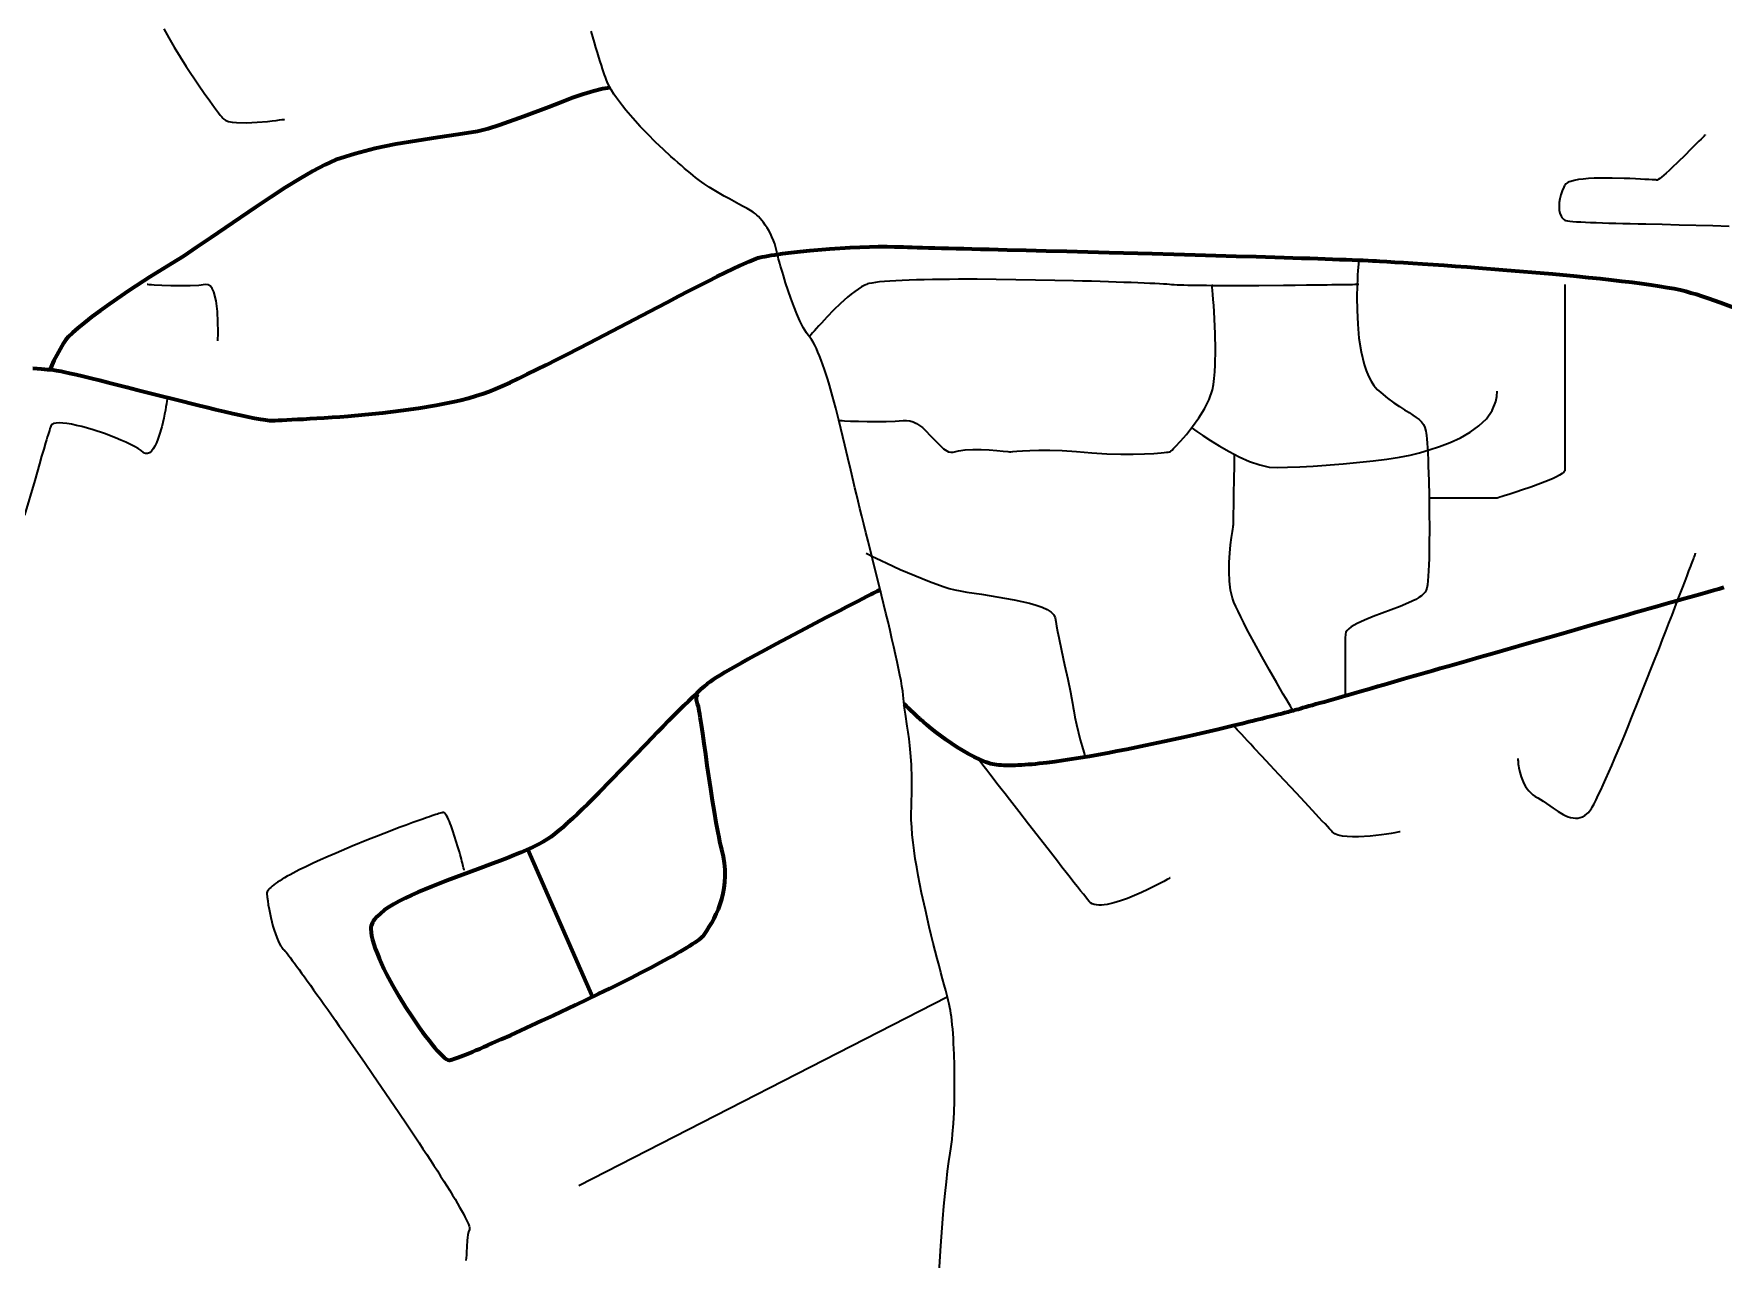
# Model space of a CAD drawing. Header units: inches. Extents: x -107 to 376, y -240 to 294.
# Drawn here: x -20.9 to 55.1, y 40.3 to 95.5 of the extents above; entities that cross this region are included whole.
import ezdxf

# ---------------------------------------------------------------- set-up
doc = ezdxf.new("R2010")
doc.units = ezdxf.units.IN
doc.header["$MEASUREMENT"] = 0
for name, color, linetype in [('Routes 2', 7, 'Continuous'), ('Routes 3', 7, 'Continuous'), ('Routes 4', 7, 'Continuous')]:
    doc.layers.add(name, color=color, linetype=linetype)

msp = doc.modelspace()

# ---------------------------------------------------------------- linework, layer by layer
at = {"layer": 'Routes 2', "color": 7, "lineweight": 106, "true_color": 0xffffff}
msp.add_lwpolyline([(-20.942, 80.44), (-20.739, 80.419), (-20.56, 80.401), (-20.405, 80.388), (-20.278, 80.379), (-20.088, 80.37), (-20.024, 80.362), (-19.949, 80.351), (-19.864, 80.336), (-19.767, 80.317), (-19.661, 80.296), (-19.545, 80.272), (-19.285, 80.214), (-18.992, 80.146), (-18.668, 80.069), (-18.316, 79.983), (-17.941, 79.89), (-17.544, 79.79), (-17.129, 79.685), (-16.7, 79.576), (-16.26, 79.464), (-15.357, 79.234), (-14.448, 79.004), (-13.558, 78.782), (-13.128, 78.677), (-12.712, 78.577), (-12.314, 78.483), (-11.936, 78.397), (-11.583, 78.318), (-11.256, 78.249), (-10.961, 78.191), (-10.698, 78.144), (-10.581, 78.125), (-10.473, 78.109), (-10.375, 78.097), (-10.288, 78.088), (-10.211, 78.083), (-10.146, 78.082), (-10.03, 78.087), (-9.887, 78.094), (-9.714, 78.102), (-9.513, 78.111), (-9.286, 78.122), (-9.035, 78.134), (-8.762, 78.148), (-8.467, 78.165), (-8.154, 78.183), (-7.824, 78.204), (-7.479, 78.227), (-7.12, 78.253), (-6.75, 78.282), (-5.981, 78.349), (-5.188, 78.429), (-4.383, 78.525), (-3.583, 78.638), (-2.8, 78.769), (-2.42, 78.841), (-2.049, 78.919), (-1.691, 79.002), (-1.346, 79.09), (-1.016, 79.184), (-0.703, 79.284), (-0.409, 79.39), (-0.126, 79.504), (0.187, 79.64), (0.532, 79.796), (0.905, 79.971), (1.305, 80.163), (1.729, 80.37), (2.173, 80.591), (2.635, 80.824), (3.112, 81.067), (3.602, 81.318), (4.101, 81.576), (6.14, 82.639), (7.146, 83.165), (7.636, 83.421), (8.113, 83.669), (8.575, 83.908), (9.019, 84.136), (9.443, 84.352), (9.843, 84.553), (10.217, 84.738), (10.561, 84.906), (10.874, 85.054), (11.018, 85.12), (11.152, 85.181), (11.278, 85.235), (11.393, 85.284), (11.499, 85.327), (11.594, 85.363), (11.679, 85.393), (11.753, 85.416), (11.872, 85.443), (11.996, 85.467), (12.133, 85.491), (12.281, 85.515), (12.44, 85.539), (12.788, 85.588), (13.169, 85.635), (13.579, 85.681), (14.01, 85.725), (14.911, 85.803), (15.822, 85.864), (16.266, 85.886), (16.693, 85.901), (17.098, 85.909), (17.473, 85.909), (17.821, 85.9), (17.933, 85.897), (18.07, 85.892), (18.23, 85.888), (18.412, 85.883), (18.617, 85.877), (18.843, 85.871), (19.088, 85.864), (19.353, 85.857), (19.637, 85.849), (19.939, 85.841), (20.257, 85.833), (20.592, 85.824), (20.941, 85.815), (21.306, 85.805), (21.684, 85.795), (22.075, 85.785), (22.478, 85.774), (22.892, 85.763), (23.751, 85.741), (24.645, 85.717), (25.567, 85.693), (26.512, 85.668), (27.472, 85.642), (29.414, 85.589), (30.382, 85.562), (31.339, 85.535), (32.28, 85.508), (33.197, 85.481), (34.084, 85.455), (34.934, 85.429), (35.343, 85.416), (35.741, 85.404), (36.127, 85.391), (36.499, 85.379), (36.857, 85.367), (37.2, 85.355), (37.528, 85.343), (37.839, 85.332), (38.133, 85.321), (38.409, 85.31), (38.666, 85.299), (38.903, 85.289), (39.12, 85.279), (39.315, 85.27), (39.488, 85.26), (39.641, 85.252), (39.966, 85.232), (40.325, 85.21), (40.715, 85.185), (41.133, 85.158), (41.577, 85.129), (42.045, 85.097), (42.533, 85.063), (43.039, 85.027), (43.56, 84.989), (44.094, 84.949), (45.19, 84.864), (47.419, 84.676), (48.51, 84.574), (49.041, 84.521), (49.558, 84.467), (50.06, 84.413), (50.542, 84.357), (51.003, 84.301), (51.44, 84.245), (51.851, 84.187), (52.232, 84.13), (52.582, 84.072), (52.897, 84.013), (53.175, 83.955), (53.413, 83.896), (53.645, 83.832), (53.891, 83.758), (54.149, 83.675), (54.417, 83.585), (54.981, 83.385), (55.57, 83.164)], dxfattribs=at)
at = {"layer": 'Routes 3', "color": 7, "lineweight": 70, "true_color": 0xffffff}
for points in [[(5.033, 93.056), (4.689, 93.005), (4.286, 92.905), (3.833, 92.765), (3.34, 92.592), (2.816, 92.396), (2.271, 92.185), (1.152, 91.752), (0.058, 91.362), (-0.456, 91.204), (-0.936, 91.082), (-1.806, 90.942), (-2.714, 90.813), (-4.611, 90.507), (-5.553, 90.315), (-6.459, 90.086), (-7.315, 89.805), (-7.795, 89.588), (-8.337, 89.299), (-8.931, 88.952), (-9.564, 88.558), (-10.226, 88.129), (-10.904, 87.676), (-12.266, 86.75), (-12.926, 86.299), (-13.556, 85.873), (-14.146, 85.482), (-14.684, 85.14), (-15.654, 84.542), (-16.604, 83.924), (-17.494, 83.312), (-17.903, 83.019), (-18.278, 82.739), (-18.616, 82.478), (-18.91, 82.238), (-19.155, 82.024), (-19.345, 81.84), (-19.473, 81.691), (-19.557, 81.564), (-19.86, 81.026), (-19.984, 80.776), (-20.081, 80.569), (-20.145, 80.428), (-20.161, 80.389), (-20.167, 80.375)], [(17.181, 70.463), (17.176, 70.461), (17.162, 70.454), (17.14, 70.442), (17.108, 70.426), (17.069, 70.406), (17.021, 70.382), (16.965, 70.354), (16.902, 70.321), (16.832, 70.286), (16.755, 70.246), (16.58, 70.157), (16.38, 70.054), (16.158, 69.94), (15.915, 69.815), (15.654, 69.68), (15.376, 69.537), (15.084, 69.386), (14.78, 69.227), (14.466, 69.064), (13.816, 68.723), (12.49, 68.02), (11.848, 67.673), (11.539, 67.505), (11.242, 67.341), (10.958, 67.183), (10.69, 67.032), (10.439, 66.888), (10.208, 66.753), (9.999, 66.628), (9.814, 66.514), (9.656, 66.412), (9.587, 66.365), (9.525, 66.322), (9.401, 66.228), (9.26, 66.112), (9.103, 65.976), (8.932, 65.82), (8.748, 65.647), (8.551, 65.458), (8.342, 65.253), (8.124, 65.035), (7.895, 64.805), (7.659, 64.564), (7.414, 64.314), (7.164, 64.056), (6.648, 63.521), (6.118, 62.971), (5.584, 62.417), (5.052, 61.869), (4.532, 61.34), (4.278, 61.086), (4.031, 60.84), (3.79, 60.605), (3.557, 60.381), (3.333, 60.17), (3.119, 59.973), (2.915, 59.791), (2.724, 59.627), (2.546, 59.481), (2.381, 59.355), (2.211, 59.239), (2.014, 59.121), (1.794, 59.003), (1.551, 58.884), (1.29, 58.764), (1.01, 58.642), (0.715, 58.52), (0.407, 58.397), (0.086, 58.273), (-0.243, 58.148), (-0.922, 57.896), (-2.304, 57.382), (-2.974, 57.12), (-3.296, 56.987), (-3.607, 56.855), (-3.905, 56.721), (-4.188, 56.587), (-4.454, 56.452), (-4.7, 56.316), (-4.926, 56.18), (-5.127, 56.043), (-5.304, 55.906), (-5.453, 55.768), (-5.572, 55.629), (-5.62, 55.559), (-5.66, 55.49), (-5.691, 55.42), (-5.714, 55.35), (-5.728, 55.28), (-5.733, 55.21), (-5.724, 55.061), (-5.699, 54.896), (-5.658, 54.717), (-5.603, 54.525), (-5.534, 54.322), (-5.452, 54.108), (-5.359, 53.885), (-5.256, 53.654), (-5.143, 53.417), (-5.021, 53.175), (-4.756, 52.681), (-4.469, 52.184), (-4.167, 51.693), (-3.859, 51.22), (-3.706, 50.993), (-3.554, 50.775), (-3.404, 50.567), (-3.258, 50.369), (-3.116, 50.184), (-2.979, 50.013), (-2.849, 49.857), (-2.727, 49.718), (-2.613, 49.596), (-2.508, 49.493), (-2.414, 49.411), (-2.332, 49.351), (-2.262, 49.313), (-2.205, 49.301), (-2.173, 49.304), (-2.127, 49.314), (-2.068, 49.331), (-1.996, 49.354), (-1.911, 49.384), (-1.814, 49.419), (-1.705, 49.46), (-1.586, 49.507), (-1.455, 49.559), (-1.314, 49.617), (-1.163, 49.679), (-1.003, 49.746), (-0.834, 49.818), (-0.656, 49.894), (-0.47, 49.974), (-0.277, 50.059), (0.131, 50.239), (0.564, 50.432), (1.019, 50.638), (1.493, 50.854), (1.98, 51.079), (2.479, 51.312), (3.495, 51.792), (4.512, 52.283), (5.011, 52.528), (5.501, 52.772), (5.976, 53.011), (6.434, 53.245), (6.871, 53.472), (7.283, 53.691), (7.479, 53.797), (7.667, 53.9), (7.847, 54), (8.018, 54.097), (8.181, 54.19), (8.335, 54.28), (8.479, 54.367), (8.612, 54.449), (8.735, 54.528), (8.847, 54.602), (8.947, 54.671), (9.036, 54.736), (9.112, 54.796), (9.175, 54.851), (9.224, 54.901), (9.26, 54.945), (9.376, 55.115), (9.49, 55.293), (9.601, 55.479), (9.707, 55.675), (9.807, 55.88), (9.899, 56.094), (9.982, 56.317), (10.054, 56.55), (10.114, 56.793), (10.16, 57.046), (10.19, 57.309), (10.203, 57.582), (10.198, 57.866), (10.172, 58.16), (10.125, 58.466), (10.054, 58.783), (10.013, 58.952), (9.971, 59.135), (9.929, 59.333), (9.887, 59.542), (9.845, 59.763), (9.803, 59.993), (9.719, 60.478), (9.637, 60.988), (9.556, 61.511), (9.402, 62.561), (9.329, 63.068), (9.261, 63.548), (9.228, 63.776), (9.197, 63.993), (9.167, 64.199), (9.138, 64.393), (9.111, 64.572), (9.085, 64.736), (9.061, 64.884), (9.039, 65.014), (9.018, 65.126), (8.999, 65.217), (8.982, 65.286), (8.966, 65.333), (8.942, 65.4), (8.925, 65.46), (8.914, 65.513), (8.909, 65.56), (8.914, 65.635), (8.932, 65.69), (8.957, 65.727), (8.982, 65.749), (9.002, 65.761), (9.01, 65.764)], [(55.13, 70.564), (54.898, 70.499), (54.656, 70.431), (54.406, 70.361), (54.147, 70.287), (53.88, 70.212), (53.604, 70.134), (53.321, 70.053), (53.031, 69.971), (52.734, 69.886), (52.43, 69.8), (52.12, 69.712), (51.804, 69.622), (51.483, 69.53), (51.156, 69.437), (50.825, 69.342), (50.489, 69.246), (49.806, 69.051), (49.11, 68.851), (48.403, 68.649), (47.688, 68.444), (46.247, 68.03), (44.81, 67.618), (44.1, 67.414), (43.4, 67.212), (42.712, 67.015), (42.373, 66.917), (42.039, 66.821), (41.709, 66.726), (41.384, 66.633), (41.064, 66.541), (40.75, 66.451), (40.442, 66.362), (40.14, 66.276), (39.845, 66.191), (39.557, 66.108), (39.276, 66.027), (39.003, 65.949), (38.739, 65.873), (38.482, 65.8), (38.235, 65.729), (37.996, 65.66), (37.767, 65.595), (37.548, 65.532), (37.34, 65.472), (37.141, 65.416), (36.954, 65.362), (36.778, 65.312), (36.614, 65.265), (36.462, 65.222), (36.322, 65.182), (36.195, 65.147), (36.081, 65.114), (35.981, 65.086), (35.894, 65.062), (35.822, 65.042), (35.764, 65.026), (35.716, 65.013), (35.662, 64.999), (35.6, 64.983), (35.532, 64.965), (35.456, 64.945), (35.374, 64.924), (35.285, 64.9), (35.189, 64.876), (35.087, 64.85), (34.979, 64.822), (34.866, 64.793), (34.746, 64.763), (34.621, 64.731), (34.49, 64.698), (34.354, 64.664), (34.214, 64.629), (34.068, 64.592), (33.917, 64.555), (33.762, 64.517), (33.439, 64.437), (33.1, 64.355), (32.745, 64.27), (32.378, 64.183), (31.998, 64.093), (31.608, 64.003), (31.208, 63.911), (30.801, 63.819), (30.387, 63.727), (29.968, 63.635), (29.119, 63.455), (28.267, 63.281), (27.843, 63.198), (27.422, 63.118), (27.005, 63.042), (26.594, 62.97), (26.191, 62.901), (25.796, 62.838), (25.411, 62.78), (25.037, 62.728), (24.676, 62.682), (24.329, 62.643), (24.162, 62.626), (23.998, 62.611), (23.839, 62.597), (23.684, 62.586), (23.533, 62.576), (23.387, 62.569), (23.247, 62.564), (23.111, 62.561), (22.98, 62.56), (22.855, 62.561), (22.736, 62.565), (22.622, 62.571), (22.514, 62.579), (22.413, 62.591), (22.317, 62.604), (22.228, 62.62), (22.146, 62.639), (22.071, 62.661), (21.934, 62.711), (21.666, 62.823), (21.4, 62.949), (21.137, 63.086), (20.879, 63.234), (20.627, 63.389), (20.381, 63.551), (20.143, 63.716), (19.914, 63.883), (19.695, 64.05), (19.488, 64.215), (19.292, 64.377), (19.11, 64.532), (19.024, 64.606), (18.942, 64.679), (18.864, 64.749), (18.79, 64.816), (18.72, 64.88), (18.655, 64.942), (18.593, 64.999), (18.537, 65.053), (18.485, 65.103), (18.438, 65.149), (18.396, 65.19), (18.36, 65.227), (18.328, 65.258), (18.302, 65.285), (18.281, 65.306), (18.267, 65.321), (18.258, 65.33), (18.255, 65.333)], [(4.242, 52.152), (1.332, 58.783)]]:
    msp.add_lwpolyline(points, dxfattribs=at)
at = {"layer": 'Routes 4', "color": 7, "lineweight": 35, "true_color": 0xffffff}
for points in [[(-15.039, 95.702), (-14.818, 95.3), (-14.572, 94.879), (-14.034, 94.015), (-13.484, 93.184), (-13.222, 92.804), (-12.98, 92.461), (-12.764, 92.163), (-12.581, 91.919), (-12.505, 91.821), (-12.44, 91.74), (-12.387, 91.677), (-12.347, 91.634), (-12.258, 91.576), (-12.128, 91.533), (-11.964, 91.503), (-11.771, 91.485), (-11.327, 91.479), (-10.848, 91.502), (-10.385, 91.541), (-10.176, 91.563), (-9.991, 91.584), (-9.835, 91.604), (-9.716, 91.62), (-9.64, 91.63), (-9.613, 91.634)], [(19.838, 39.766), (19.904, 40.955), (19.993, 42.157), (20.044, 42.739), (20.098, 43.298), (20.154, 43.824), (20.212, 44.307), (20.271, 44.739), (20.329, 45.111), (20.36, 45.308), (20.388, 45.517), (20.414, 45.736), (20.436, 45.965), (20.474, 46.447), (20.501, 46.954), (20.519, 47.478), (20.527, 48.01), (20.528, 48.542), (20.52, 49.065), (20.505, 49.571), (20.483, 50.05), (20.47, 50.278), (20.455, 50.495), (20.439, 50.702), (20.421, 50.898), (20.403, 51.08), (20.383, 51.248), (20.361, 51.401), (20.339, 51.538), (20.314, 51.666), (20.28, 51.817), (20.237, 51.997), (20.186, 52.202), (20.126, 52.432), (20.06, 52.684), (19.988, 52.957), (19.911, 53.249), (19.83, 53.558), (19.745, 53.882), (19.657, 54.221), (19.568, 54.571), (19.478, 54.932), (19.387, 55.302), (19.21, 56.06), (19.041, 56.832), (18.889, 57.604), (18.821, 57.986), (18.759, 58.362), (18.705, 58.732), (18.659, 59.093), (18.622, 59.444), (18.595, 59.783), (18.579, 60.108), (18.574, 60.418), (18.581, 60.71), (18.591, 60.987), (18.598, 61.251), (18.602, 61.502), (18.603, 61.741), (18.602, 61.968), (18.597, 62.186), (18.591, 62.393), (18.582, 62.59), (18.571, 62.779), (18.544, 63.134), (18.512, 63.461), (18.475, 63.766), (18.435, 64.054), (18.394, 64.331), (18.313, 64.869), (18.277, 65.142), (18.245, 65.423), (18.231, 65.568), (18.216, 65.724), (18.192, 65.909), (18.159, 66.123), (18.116, 66.364), (18.065, 66.63), (18.007, 66.918), (17.941, 67.228), (17.87, 67.557), (17.792, 67.903), (17.709, 68.264), (17.622, 68.638), (17.531, 69.022), (17.436, 69.416), (17.24, 70.223), (16.834, 71.857), (16.635, 72.653), (16.539, 73.038), (16.445, 73.412), (16.355, 73.774), (16.269, 74.121), (16.187, 74.45), (16.111, 74.761), (16.041, 75.051), (15.977, 75.319), (15.851, 75.853), (15.722, 76.404), (15.59, 76.965), (15.318, 78.089), (15.179, 78.639), (15.037, 79.171), (14.894, 79.678), (14.821, 79.921), (14.749, 80.155), (14.676, 80.379), (14.603, 80.593), (14.529, 80.795), (14.455, 80.986), (14.381, 81.163), (14.307, 81.327), (14.233, 81.476), (14.159, 81.61), (14.085, 81.727), (14.01, 81.826), (13.936, 81.918), (13.861, 82.023), (13.787, 82.142), (13.713, 82.272), (13.639, 82.412), (13.567, 82.562), (13.424, 82.883), (13.287, 83.225), (13.157, 83.579), (13.036, 83.932), (12.924, 84.276), (12.824, 84.599), (12.779, 84.75), (12.738, 84.892), (12.7, 85.024), (12.666, 85.144), (12.637, 85.251), (12.611, 85.345), (12.59, 85.423), (12.574, 85.484), (12.563, 85.527), (12.557, 85.551), (12.556, 85.556), (12.555, 85.556), (12.554, 85.564), (12.55, 85.587), (12.53, 85.677), (12.485, 85.854), (12.433, 86.024), (12.373, 86.187), (12.308, 86.342), (12.238, 86.488), (12.164, 86.626), (12.088, 86.756), (12.01, 86.876), (11.932, 86.986), (11.854, 87.087), (11.778, 87.177), (11.705, 87.256), (11.635, 87.324), (11.565, 87.383), (11.521, 87.414), (11.469, 87.449), (11.342, 87.526), (11.189, 87.614), (11.015, 87.71), (10.821, 87.815), (10.613, 87.928), (10.393, 88.048), (10.167, 88.174), (9.707, 88.442), (9.482, 88.582), (9.264, 88.726), (9.058, 88.873), (8.865, 89.022), (8.76, 89.107), (8.645, 89.203), (8.518, 89.308), (8.383, 89.423), (8.238, 89.547), (8.087, 89.679), (7.929, 89.818), (7.766, 89.965), (7.426, 90.276), (7.076, 90.608), (6.724, 90.957), (6.378, 91.316), (6.045, 91.682), (5.732, 92.05), (5.587, 92.233), (5.449, 92.415), (5.321, 92.594), (5.202, 92.771), (5.095, 92.945), (5, 93.115), (4.919, 93.281), (4.851, 93.442), (4.818, 93.531), (4.78, 93.638), (4.738, 93.763), (4.691, 93.905), (4.639, 94.065), (4.583, 94.24), (4.524, 94.431), (4.46, 94.637), (4.393, 94.857), (4.322, 95.09), (4.248, 95.336), (4.171, 95.595)], [(54.284, 90.928), (54.28, 90.925), (54.271, 90.916), (54.234, 90.878), (54.177, 90.819), (54.099, 90.741), (54.005, 90.646), (53.897, 90.537), (53.777, 90.417), (53.647, 90.287), (53.366, 90.009), (53.075, 89.725), (52.792, 89.454), (52.659, 89.33), (52.535, 89.217), (52.422, 89.117), (52.324, 89.033), (52.241, 88.967), (52.176, 88.923), (52.132, 88.901), (52.096, 88.901), (52.064, 88.903), (52.021, 88.905), (51.969, 88.908), (51.907, 88.912), (51.758, 88.922), (51.579, 88.932), (51.373, 88.944), (51.146, 88.955), (50.9, 88.966), (50.641, 88.976), (50.1, 88.988), (49.555, 88.986), (49.292, 88.979), (49.04, 88.965), (48.805, 88.945), (48.59, 88.919), (48.399, 88.884), (48.237, 88.841), (48.168, 88.816), (48.108, 88.789), (48.057, 88.759), (48.016, 88.727), (47.986, 88.692), (47.963, 88.654), (47.923, 88.577), (47.85, 88.412), (47.792, 88.239), (47.748, 88.062), (47.721, 87.885), (47.712, 87.714), (47.722, 87.552), (47.752, 87.404), (47.804, 87.275), (47.838, 87.219), (47.879, 87.17), (47.925, 87.127), (47.978, 87.092), (48.022, 87.077), (48.098, 87.063), (48.205, 87.05), (48.34, 87.037), (48.502, 87.026), (48.689, 87.015), (48.901, 87.004), (49.135, 86.994), (49.389, 86.985), (49.663, 86.976), (49.955, 86.967), (50.262, 86.959), (50.584, 86.95), (50.919, 86.942), (51.265, 86.934), (51.621, 86.925), (52.356, 86.908), (53.11, 86.89), (54.63, 86.848), (55.369, 86.823)], [(38.702, 85.298), (38.7, 85.277), (38.694, 85.215), (38.686, 85.117), (38.675, 84.984), (38.664, 84.82), (38.653, 84.628), (38.642, 84.41), (38.633, 84.169), (38.622, 83.632), (38.628, 83.04), (38.657, 82.417), (38.715, 81.787), (38.811, 81.172), (38.95, 80.596), (39.038, 80.33), (39.139, 80.083), (39.255, 79.858), (39.386, 79.657), (39.533, 79.483), (39.694, 79.339), (40.004, 79.09), (40.285, 78.883), (40.538, 78.709), (40.764, 78.562), (40.965, 78.436), (41.14, 78.325), (41.291, 78.222), (41.42, 78.121), (41.527, 78.015), (41.613, 77.898), (41.679, 77.763), (41.726, 77.603), (41.743, 77.513), (41.756, 77.403), (41.77, 77.254), (41.784, 77.069), (41.797, 76.85), (41.809, 76.602), (41.821, 76.327), (41.832, 76.029), (41.852, 75.377), (41.868, 74.673), (41.878, 73.944), (41.881, 73.216), (41.877, 72.517), (41.865, 71.874), (41.855, 71.581), (41.843, 71.313), (41.828, 71.072), (41.81, 70.861), (41.79, 70.684), (41.766, 70.545), (41.739, 70.446), (41.692, 70.361), (41.619, 70.278), (41.521, 70.195), (41.402, 70.114), (41.264, 70.033), (40.94, 69.875), (40.567, 69.719), (40.165, 69.564), (39.347, 69.258), (38.969, 69.105), (38.637, 68.95), (38.493, 68.872), (38.369, 68.794), (38.265, 68.714), (38.184, 68.634), (38.13, 68.554), (38.102, 68.472), (38.1, 68.292), (38.1, 68.071), (38.1, 67.819), (38.1, 67.259), (38.1, 66.689), (38.1, 66.424), (38.1, 66.185), (38.1, 65.983), (38.1, 65.827), (38.1, 65.726), (38.1, 65.69)], [(38.702, 84.196), (38.69, 84.196), (38.656, 84.195), (38.6, 84.194), (38.523, 84.193), (38.427, 84.192), (38.312, 84.19), (38.179, 84.188), (38.03, 84.186), (37.865, 84.184), (37.686, 84.181), (37.493, 84.179), (37.287, 84.176), (37.07, 84.173), (36.843, 84.17), (36.605, 84.168), (36.36, 84.165), (35.847, 84.16), (35.312, 84.155), (34.208, 84.147), (33.655, 84.145), (33.113, 84.144), (32.589, 84.144), (32.092, 84.146), (31.856, 84.148), (31.629, 84.15), (31.413, 84.153), (31.209, 84.157), (31.018, 84.161), (30.84, 84.165), (30.677, 84.171), (30.53, 84.177), (30.399, 84.183), (30.286, 84.191), (30.189, 84.199), (30.071, 84.208), (29.922, 84.217), (29.743, 84.227), (29.537, 84.238), (29.304, 84.249), (29.046, 84.261), (28.765, 84.272), (28.463, 84.284), (28.14, 84.296), (27.799, 84.308), (27.441, 84.32), (27.068, 84.331), (26.681, 84.343), (26.282, 84.354), (25.872, 84.365), (25.027, 84.385), (24.158, 84.402), (23.279, 84.416), (22.401, 84.427), (21.538, 84.433), (21.116, 84.434), (20.702, 84.433), (20.298, 84.431), (19.906, 84.428), (19.527, 84.423), (19.162, 84.416), (18.813, 84.408), (18.483, 84.398), (18.171, 84.385), (17.881, 84.371), (17.613, 84.354), (17.369, 84.336), (17.151, 84.315), (16.961, 84.292), (16.799, 84.266), (16.667, 84.238), (16.613, 84.223), (16.568, 84.207), (16.494, 84.173), (16.345, 84.092), (16.192, 83.996), (16.034, 83.885), (15.875, 83.763), (15.714, 83.631), (15.393, 83.345), (15.082, 83.045), (14.791, 82.747), (14.657, 82.603), (14.531, 82.466), (14.415, 82.337), (14.311, 82.219), (14.219, 82.114), (14.141, 82.023), (14.079, 81.949), (14.032, 81.893), (14.003, 81.858), (13.994, 81.846)], [(-12.612, 81.665), (-12.611, 81.695), (-12.608, 81.78), (-12.605, 81.911), (-12.603, 82.081), (-12.609, 82.505), (-12.636, 82.986), (-12.694, 83.46), (-12.796, 83.863), (-12.865, 84.017), (-12.95, 84.129), (-13.051, 84.192), (-13.169, 84.196), (-13.476, 84.154), (-13.864, 84.134), (-14.732, 84.141), (-15.137, 84.157), (-15.473, 84.175), (-15.603, 84.183), (-15.702, 84.19), (-15.765, 84.194), (-15.787, 84.196)], [(15.32, 78.082), (15.337, 78.081), (15.386, 78.078), (15.465, 78.074), (15.571, 78.068), (15.85, 78.056), (16.201, 78.044), (16.599, 78.034), (17.022, 78.029), (17.447, 78.033), (17.85, 78.048), (18.208, 78.076), (18.367, 78.087), (18.519, 78.068), (18.666, 78.022), (18.808, 77.953), (19.079, 77.759), (19.577, 77.258), (19.809, 77.011), (20.033, 76.808), (20.252, 76.679), (20.36, 76.651), (20.467, 76.654), (20.703, 76.717), (21.005, 76.758), (21.352, 76.774), (21.72, 76.771), (22.085, 76.756), (22.424, 76.732), (22.711, 76.707), (22.923, 76.685), (22.994, 76.677), (23.036, 76.672), (23.062, 76.672), (23.151, 76.684), (23.323, 76.702), (23.575, 76.722), (23.906, 76.739), (24.316, 76.749), (24.802, 76.746), (25.365, 76.726), (26.001, 76.684), (26.7, 76.621), (27.375, 76.579), (27.999, 76.561), (28.564, 76.562), (29.061, 76.577), (29.481, 76.6), (29.815, 76.626), (29.947, 76.639), (30.055, 76.65), (30.137, 76.659), (30.192, 76.666), (30.226, 76.674), (30.253, 76.701), (30.304, 76.752), (30.376, 76.824), (30.466, 76.917), (30.688, 77.156), (30.95, 77.458), (31.231, 77.809), (31.51, 78.197), (31.765, 78.609), (31.975, 79.032), (32.119, 79.455), (32.167, 79.694), (32.204, 79.966), (32.231, 80.265), (32.248, 80.587), (32.259, 81.272), (32.246, 81.976), (32.217, 82.654), (32.198, 82.969), (32.179, 83.261), (32.16, 83.523), (32.142, 83.75), (32.127, 83.937), (32.114, 84.077), (32.106, 84.165), (32.103, 84.196)], [(47.978, 84.196), (47.978, 84.183), (47.978, 84.145), (47.978, 84.083), (47.978, 83.998), (47.978, 83.892), (47.978, 83.765), (47.978, 83.619), (47.978, 83.456), (47.978, 83.276), (47.978, 83.08), (47.978, 82.87), (47.978, 82.646), (47.978, 82.412), (47.978, 82.166), (47.978, 81.647), (47.978, 81.101), (47.978, 80.536), (47.978, 79.39), (47.978, 78.827), (47.978, 78.285), (47.978, 77.773), (47.978, 77.531), (47.978, 77.301), (47.978, 77.082), (47.978, 76.877), (47.978, 76.687), (47.978, 76.513), (47.978, 76.356), (47.978, 76.217), (47.978, 76.098), (47.978, 75.999), (47.978, 75.923), (47.978, 75.869), (47.969, 75.813), (47.925, 75.755), (47.846, 75.692), (47.738, 75.624), (47.603, 75.552), (47.445, 75.477), (47.269, 75.4), (47.077, 75.321), (46.874, 75.242), (46.449, 75.087), (46.024, 74.941), (45.821, 74.874), (45.63, 74.811), (45.453, 74.755), (45.295, 74.706), (45.16, 74.664), (45.052, 74.631), (44.973, 74.607), (44.929, 74.594), (44.918, 74.591), (44.886, 74.591), (44.819, 74.591), (44.721, 74.591), (44.595, 74.591), (44.446, 74.591), (44.276, 74.591), (44.09, 74.591), (43.684, 74.591), (43.259, 74.591), (42.843, 74.591), (42.648, 74.591), (42.467, 74.591), (42.304, 74.591), (42.162, 74.591), (42.045, 74.591), (41.956, 74.591), (41.901, 74.591), (41.881, 74.591)], [(-14.881, 79.114), (-14.882, 79.109), (-14.884, 79.094), (-14.892, 79.039), (-14.905, 78.952), (-14.923, 78.838), (-14.947, 78.7), (-14.975, 78.542), (-15.009, 78.369), (-15.047, 78.185), (-15.138, 77.8), (-15.248, 77.42), (-15.309, 77.242), (-15.376, 77.077), (-15.446, 76.93), (-15.521, 76.804), (-15.601, 76.704), (-15.684, 76.634), (-15.772, 76.599), (-15.817, 76.595), (-15.864, 76.601), (-15.911, 76.618), (-15.96, 76.645), (-16.066, 76.727), (-16.201, 76.816), (-16.362, 76.909), (-16.548, 77.006), (-16.754, 77.104), (-16.976, 77.203), (-17.212, 77.302), (-17.713, 77.491), (-18.227, 77.662), (-18.481, 77.737), (-18.729, 77.805), (-18.967, 77.863), (-19.192, 77.91), (-19.4, 77.945), (-19.589, 77.966), (-19.754, 77.973), (-19.893, 77.965), (-20.002, 77.939), (-20.044, 77.919), (-20.078, 77.894), (-20.102, 77.865), (-20.12, 77.828), (-20.14, 77.778), (-20.164, 77.714), (-20.19, 77.637), (-20.22, 77.548), (-20.251, 77.447), (-20.286, 77.336), (-20.323, 77.214), (-20.362, 77.082), (-20.447, 76.793), (-20.539, 76.473), (-20.638, 76.128), (-20.742, 75.763), (-20.851, 75.383), (-21.305, 73.824)], [(31.188, 77.753), (31.204, 77.741), (31.249, 77.709), (31.323, 77.657), (31.422, 77.588), (31.688, 77.408), (32.029, 77.187), (32.429, 76.942), (32.868, 76.692), (33.329, 76.453), (33.795, 76.244), (34.248, 76.082), (34.67, 75.985), (35.053, 75.965), (35.506, 75.976), (36.049, 75.999), (36.659, 76.033), (37.997, 76.132), (39.347, 76.268), (39.973, 76.347), (40.537, 76.434), (41.019, 76.527), (41.432, 76.629), (41.876, 76.755), (42.342, 76.907), (42.815, 77.089), (43.278, 77.302), (43.714, 77.55), (44.108, 77.835), (44.443, 78.159), (44.702, 78.525), (44.87, 78.936), (44.914, 79.159), (44.93, 79.394)], [(35.748, 65.022), (35.734, 65.046), (35.693, 65.116), (35.627, 65.228), (35.539, 65.378), (35.432, 65.561), (35.308, 65.775), (35.169, 66.015), (35.018, 66.277), (34.69, 66.851), (34.344, 67.468), (33.999, 68.094), (33.676, 68.699), (33.528, 68.983), (33.394, 69.251), (33.275, 69.497), (33.173, 69.718), (33.092, 69.91), (33.031, 70.081), (32.942, 70.452), (32.892, 70.857), (32.873, 71.279), (32.879, 71.704), (32.903, 72.114), (32.939, 72.492), (32.98, 72.824), (33.02, 73.091), (33.037, 73.196), (33.052, 73.279), (33.062, 73.338), (33.069, 73.371), (33.07, 73.38), (33.07, 73.414), (33.071, 73.484), (33.073, 73.587), (33.075, 73.718), (33.077, 73.875), (33.083, 74.247), (33.09, 74.672), (33.103, 75.552), (33.109, 75.946), (33.112, 76.117), (33.114, 76.265), (33.116, 76.388), (33.118, 76.48), (33.119, 76.539), (33.119, 76.559)], [(16.542, 72.112), (16.573, 72.097), (16.663, 72.052), (16.805, 71.983), (16.992, 71.891), (17.22, 71.782), (17.48, 71.659), (18.076, 71.385), (19.389, 70.831), (20.005, 70.609), (20.282, 70.525), (20.529, 70.463), (20.78, 70.414), (21.07, 70.365), (21.735, 70.263), (23.204, 70.019), (23.889, 69.865), (24.194, 69.778), (24.464, 69.682), (24.692, 69.577), (24.87, 69.462), (24.991, 69.337), (25.047, 69.2), (25.075, 69.035), (25.113, 68.831), (25.16, 68.592), (25.215, 68.324), (25.34, 67.728), (25.476, 67.088), (25.611, 66.45), (25.733, 65.863), (25.786, 65.602), (25.83, 65.371), (25.865, 65.176), (25.89, 65.022), (25.94, 64.732), (26.01, 64.401), (26.18, 63.717), (26.263, 63.412), (26.332, 63.164), (26.38, 62.997), (26.393, 62.952), (26.397, 62.936)], [(45.861, 62.875), (45.861, 62.867), (45.862, 62.843), (45.863, 62.806), (45.867, 62.756), (45.872, 62.694), (45.879, 62.622), (45.89, 62.541), (45.905, 62.452), (45.946, 62.257), (46.008, 62.046), (46.094, 61.829), (46.147, 61.721), (46.208, 61.616), (46.278, 61.515), (46.356, 61.418), (46.443, 61.328), (46.539, 61.245), (46.646, 61.171), (46.761, 61.103), (46.993, 60.954), (47.452, 60.634), (47.68, 60.484), (47.904, 60.354), (48.015, 60.301), (48.126, 60.256), (48.235, 60.221), (48.344, 60.199), (48.451, 60.189), (48.557, 60.194), (48.662, 60.214), (48.766, 60.251), (48.869, 60.306), (48.97, 60.381), (49.02, 60.426), (49.045, 60.451), (49.072, 60.483), (49.101, 60.523), (49.134, 60.571), (49.169, 60.627), (49.207, 60.69), (49.246, 60.76), (49.289, 60.838), (49.38, 61.014), (49.48, 61.217), (49.588, 61.444), (49.703, 61.693), (49.825, 61.964), (49.953, 62.255), (50.087, 62.564), (50.226, 62.888), (50.369, 63.228), (50.516, 63.581), (50.667, 63.945), (50.82, 64.318), (50.975, 64.7), (51.29, 65.482), (51.92, 67.071), (52.225, 67.852), (52.373, 68.233), (52.518, 68.606), (52.658, 68.969), (52.794, 69.321), (52.924, 69.659), (53.048, 69.983), (53.166, 70.29), (53.276, 70.579), (53.379, 70.848), (53.473, 71.096), (53.558, 71.321), (53.634, 71.521), (53.668, 71.611), (53.7, 71.695), (53.729, 71.771), (53.755, 71.841), (53.778, 71.903), (53.799, 71.957), (53.816, 72.004), (53.831, 72.042), (53.842, 72.073), (53.851, 72.095), (53.856, 72.108), (53.857, 72.112)], [(40.569, 59.576), (40.562, 59.575), (40.54, 59.571), (40.457, 59.555), (40.328, 59.532), (40.158, 59.504), (39.955, 59.473), (39.726, 59.441), (39.217, 59.384), (38.686, 59.351), (38.43, 59.349), (38.188, 59.36), (37.969, 59.386), (37.779, 59.429), (37.624, 59.492), (37.512, 59.576), (37.458, 59.635), (37.385, 59.715), (37.294, 59.813), (37.186, 59.929), (37.064, 60.061), (36.927, 60.207), (36.779, 60.367), (36.62, 60.539), (36.273, 60.911), (35.9, 61.312), (35.115, 62.155), (34.725, 62.573), (34.351, 62.974), (34.005, 63.345), (33.846, 63.516), (33.698, 63.675), (33.562, 63.821), (33.439, 63.952), (33.332, 64.067), (33.241, 64.164), (33.168, 64.242), (33.115, 64.3), (33.081, 64.336), (33.07, 64.348)], [(30.221, 57.503), (30.212, 57.498), (30.187, 57.483), (30.145, 57.46), (30.089, 57.428), (30.018, 57.39), (29.935, 57.345), (29.84, 57.294), (29.734, 57.238), (29.494, 57.115), (29.223, 56.982), (28.929, 56.844), (28.619, 56.709), (28.303, 56.582), (27.988, 56.469), (27.682, 56.377), (27.394, 56.312), (27.259, 56.292), (27.131, 56.28), (27.011, 56.278), (26.901, 56.287), (26.802, 56.308), (26.714, 56.34), (26.638, 56.385), (26.576, 56.444), (26.51, 56.525), (26.423, 56.633), (26.316, 56.766), (26.192, 56.923), (26.051, 57.102), (25.895, 57.3), (25.725, 57.516), (25.544, 57.747), (25.352, 57.992), (25.152, 58.248), (24.73, 58.789), (23.847, 59.924), (23.409, 60.487), (22.991, 61.026), (22.793, 61.282), (22.604, 61.525), (22.425, 61.755), (22.26, 61.969), (22.108, 62.165), (21.971, 62.342), (21.851, 62.496), (21.75, 62.627), (21.668, 62.733), (21.608, 62.81), (21.571, 62.858), (21.558, 62.875)], [(-1.529, 57.848), (-1.531, 57.855), (-1.536, 57.877), (-1.545, 57.912), (-1.557, 57.959), (-1.572, 58.018), (-1.59, 58.087), (-1.611, 58.166), (-1.634, 58.253), (-1.66, 58.348), (-1.688, 58.449), (-1.717, 58.557), (-1.749, 58.669), (-1.816, 58.903), (-1.889, 59.145), (-1.965, 59.387), (-2.043, 59.621), (-2.121, 59.841), (-2.16, 59.942), (-2.198, 60.037), (-2.236, 60.124), (-2.273, 60.203), (-2.31, 60.272), (-2.345, 60.331), (-2.378, 60.378), (-2.41, 60.413), (-2.441, 60.435), (-2.469, 60.442), (-2.489, 60.44), (-2.518, 60.434), (-2.558, 60.424), (-2.608, 60.411), (-2.667, 60.393), (-2.735, 60.372), (-2.812, 60.347), (-2.897, 60.32), (-2.991, 60.288), (-3.092, 60.254), (-3.201, 60.217), (-3.316, 60.177), (-3.438, 60.134), (-3.567, 60.088), (-3.702, 60.039), (-3.842, 59.989), (-3.988, 59.935), (-4.138, 59.88), (-4.453, 59.763), (-4.783, 59.638), (-5.126, 59.506), (-5.479, 59.368), (-5.839, 59.226), (-6.57, 58.928), (-7.298, 58.621), (-7.653, 58.467), (-7.999, 58.312), (-8.332, 58.159), (-8.651, 58.007), (-8.952, 57.859), (-9.095, 57.786), (-9.233, 57.714), (-9.365, 57.643), (-9.49, 57.574), (-9.609, 57.506), (-9.721, 57.439), (-9.826, 57.374), (-9.924, 57.311), (-10.013, 57.249), (-10.095, 57.19), (-10.168, 57.132), (-10.231, 57.077), (-10.286, 57.024), (-10.331, 56.973), (-10.366, 56.925), (-10.39, 56.88), (-10.404, 56.837), (-10.407, 56.797), (-10.393, 56.636), (-10.372, 56.464), (-10.345, 56.283), (-10.312, 56.096), (-10.232, 55.713), (-10.186, 55.522), (-10.135, 55.335), (-10.081, 55.153), (-10.024, 54.981), (-9.964, 54.82), (-9.903, 54.672), (-9.839, 54.541), (-9.774, 54.428), (-9.742, 54.38), (-9.709, 54.337), (-9.676, 54.3), (-9.643, 54.269), (-9.62, 54.247), (-9.587, 54.209), (-9.543, 54.155), (-9.488, 54.086), (-9.423, 54.002), (-9.349, 53.904), (-9.266, 53.792), (-9.173, 53.668), (-9.072, 53.531), (-8.963, 53.381), (-8.845, 53.221), (-8.721, 53.049), (-8.589, 52.866), (-8.451, 52.674), (-8.307, 52.472), (-8.156, 52.261), (-8, 52.042), (-7.839, 51.815), (-7.673, 51.58), (-7.502, 51.338), (-7.328, 51.09), (-7.15, 50.837), (-6.968, 50.577), (-6.784, 50.313), (-6.408, 49.772), (-6.024, 49.218), (-5.637, 48.655), (-5.248, 48.087), (-4.86, 47.518), (-4.478, 46.953), (-4.103, 46.395), (-3.739, 45.848), (-3.562, 45.58), (-3.388, 45.317), (-3.219, 45.058), (-3.055, 44.805), (-2.895, 44.558), (-2.741, 44.318), (-2.592, 44.084), (-2.449, 43.858), (-2.313, 43.64), (-2.183, 43.431), (-2.061, 43.231), (-1.946, 43.04), (-1.84, 42.859), (-1.741, 42.689), (-1.651, 42.53), (-1.57, 42.383), (-1.499, 42.248), (-1.437, 42.125), (-1.386, 42.016), (-1.345, 41.921), (-1.315, 41.839), (-1.296, 41.773), (-1.289, 41.721), (-1.293, 41.686), (-1.332, 41.571), (-1.362, 41.448), (-1.383, 41.32), (-1.398, 41.187), (-1.415, 40.916), (-1.426, 40.649), (-1.432, 40.523), (-1.442, 40.402), (-1.455, 40.291)], [(3.616, 43.656), (20.198, 52.152)]]:
    msp.add_lwpolyline(points, dxfattribs=at)

doc.saveas('drawing.dxf')
